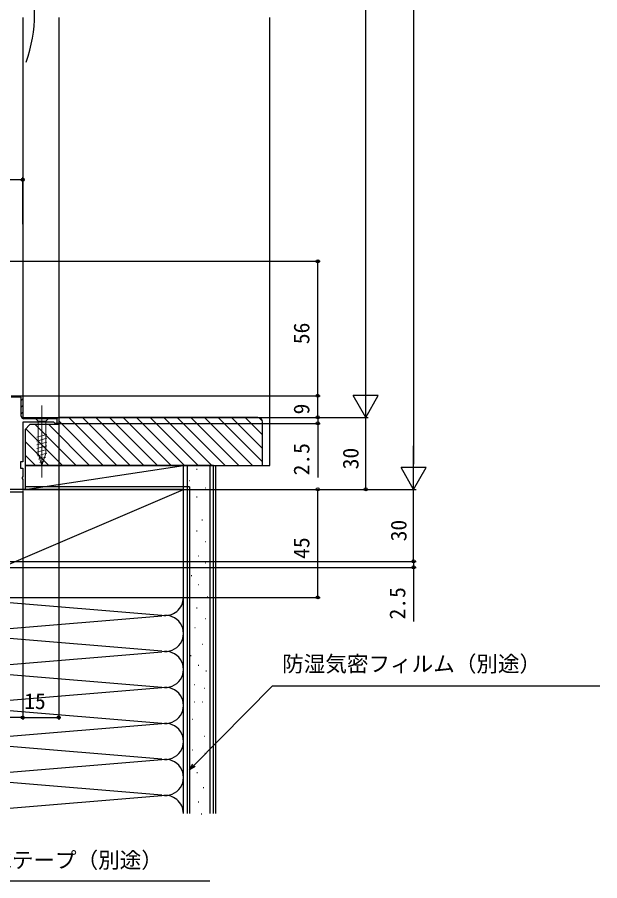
# Model space of a CAD drawing. Units: millimetres, scale not verified. Extents: x -525 to 525, y -783 to 779.
# Drawn here: x -197.7 to 45.2, y -158.7 to 201 of the extents above; entities that cross this region are included whole.
import ezdxf
from ezdxf.enums import TextEntityAlignment as Align

# ---------------------------------------------------------------- set-up
doc = ezdxf.new("R2010")
doc.units = ezdxf.units.MM
doc.header["$LTSCALE"] = 4
for name, color, linetype in [('0-2_YKK_11', 7, 'Continuous'), ('0-4_YKK_12', 2, 'Continuous'), ('0-7_YKK_D', 6, 'Continuous'), ('0-9_YSS_K', 3, 'Continuous'), ('0-A_YSS_KE', 3, 'Continuous')]:
    doc.layers.add(name, color=color, linetype=linetype)
doc.layers.add('0-5_YKK_13', color=4, linetype='Continuous', lineweight=18)
doc.styles.add('ＭＳ ゴシック', font='')
doc.styles.get('ＭＳ ゴシック').set_extended_font_data('MS Gothic')

msp = doc.modelspace()

# ---------------------------------------------------------------- linework, layer by layer
at = {"layer": '0-2_YKK_11'}
for p, q in [((-197.58, 42.726), (-196.98, 43.326)), ((-195.977, 41.5), (-195.377, 42.1)), ((-195.977, 38.672), (-195.377, 39.272)), ((-195.977, 35.843), (-195.377, 36.443)), ((-195.214, 33.778), (-194.666, 34.326)), ((-192.438, 33.726), (-191.838, 34.326)), ((-189.609, 33.726), (-189.009, 34.326)), ((-186.781, 33.726), (-186.181, 34.326)), ((-183.953, 33.726), (-183.353, 34.326)), ((-181.124, 33.726), (-180.605, 34.245))]:
    msp.add_line(p, q, dxfattribs=at)
for points in [[(-200.177, 43.326), (-195.377, 43.326), (-195.377, 34.326), (-180.377, 34.326), (-180.377, 31.826), (-181.877, 31.826), (-182.173, 32.076), (-182.469, 32.326), (-195.377, 32.326), (-195.377, 15.826), (-196.377, 15.826), (-196.377, 13.126), (-195.377, 13.126), (-195.377, 9.65), (-195.564, 9.26), (-195.564, 8.791), (-195.377, 8.401), (-195.377, 4.326), (-245.377, 4.326), (-245.377, -25.674), (-247.877, -25.674), (-247.877, -5.674)], [(-200.177, 43.326), (-195.377, 43.326), (-195.377, 34.326), (-180.377, 34.326), (-180.377, 31.826), (-180.977, 31.826), (-180.977, 33.726), (-194.877, 33.726)], [(-195.977, 34.826), (-195.977, 42.726), (-200.177, 42.726)]]:
    msp.add_lwpolyline(points, dxfattribs=at)
msp.add_arc((-194.877, 34.826), 1.1, 180.00001, 269.99999, dxfattribs=at)
at = {"layer": '0-4_YKK_12'}
for p, q in [((-195.377, 200.826), (-195.377, 42.826)), ((-180.377, 200.826), (-180.377, 32.326))]:
    msp.add_line(p, q, dxfattribs=at)
msp.add_arc((-250.477, 202.326), 60, 340.52878, 19.47122, dxfattribs=at)
at = {"layer": '0-5_YKK_13'}
for p, q in [((-187.377, 39.326), (-187.377, 9.326)), ((-184.277, 34.326), (-190.477, 34.326)), ((-190.477, 34.326), (-188.927, 32.776)), ((-188.927, 32.776), (-188.927, 19.242)), ((-185.827, 32.776), (-188.927, 32.776)), ((-184.277, 34.326), (-185.827, 32.776)), ((-185.827, 19.242), (-185.827, 32.776)), ((-189.477, 26.032), (-185.277, 27.157)), ((-189.477, 24.479), (-185.277, 25.604)), ((-189.477, 22.926), (-185.277, 24.051)), ((-189.477, 21.373), (-185.277, 22.498)), ((-189.477, 19.82), (-185.277, 20.945)), ((-189.218, 18.336), (-185.277, 19.393)), ((-187.377, 14.326), (-188.927, 19.242)), ((-187.377, 14.326), (-185.827, 19.242)), ((-188.767, 16.905), (-185.73, 17.718)), ((-188.315, 15.473), (-186.265, 16.022))]:
    msp.add_line(p, q, dxfattribs=at)
at = {"layer": '0-7_YKK_D'}
for p, q in [((-32.377, 393.826), (-32.377, 14.826)), ((-52.377, 44.826), (-52.377, 363.826)), ((-195.377, 133.326), (-325.377, 133.326)), ((-195.377, 114.789), (-195.377, 134.326)), ((-204.677, 99.326), (-71.377, 99.326)), ((-72.377, 43.326), (-72.377, 99.326)), ((-52.377, 34.326), (-52.377, 52.512)), ((-194.877, 43.326), (-71.377, 43.326)), ((-194.877, 43.326), (-71.377, 43.326)), ((-72.377, 34.326), (-72.377, 43.326)), ((-52.377, 34.326), (-57.627, 43.419)), ((-47.127, 43.419), (-57.627, 43.419)), ((-52.377, 34.326), (-47.127, 43.419)), ((-72.377, 34.326), (-72.377, 36.876)), ((-179.877, 34.326), (-51.377, 34.326)), ((-179.877, 34.326), (-71.377, 34.326)), ((-179.877, 34.326), (-51.377, 34.326)), ((-179.877, 34.326), (-71.377, 34.326)), ((-72.377, 34.326), (-72.377, 31.826)), ((-52.377, 4.326), (-52.377, 34.326)), ((-180.377, 31.326), (-180.377, -91.674)), ((-179.977, 31.826), (-71.377, 31.826)), ((-72.377, 31.826), (-72.377, 9.305)), ((-32.377, 4.326), (-32.377, 22.512)), ((-32.377, 4.326), (-37.627, 13.419)), ((-27.127, 13.419), (-37.627, 13.419)), ((-32.377, 4.326), (-27.127, 13.419)), ((-195.377, 3.832), (-195.377, -91.674)), ((-195.377, 3.832), (-195.377, -91.674)), ((-194.877, 4.326), (-31.377, 4.326)), ((-194.877, 4.326), (-31.377, 4.326)), ((-194.877, 4.326), (-51.377, 4.326)), ((-194.827, 4.328), (-71.377, 4.328)), ((-72.377, -40.674), (-72.377, 4.328)), ((-32.377, -25.674), (-32.377, 4.326)), ((-32.377, -25.674), (-32.377, -23.124)), ((-244.877, -25.674), (-31.377, -25.674)), ((-244.877, -25.674), (-31.377, -25.674)), ((-243.677, -28.174), (-31.377, -28.174)), ((-32.377, -25.674), (-32.377, -28.174)), ((-32.377, -28.174), (-32.377, -50.695)), ((-244.377, -40.674), (-71.377, -40.674)), ((-195.377, -90.674), (-245.377, -90.674)), ((-195.377, -90.674), (-180.377, -90.674))]:
    msp.add_line(p, q, dxfattribs=at)
for points in [[(-248.927, -28.81), (-248.346, -31.293), (-218.524, -158.683), (-117.406, -158.683)], [(-125.8, -112.484), (-124.01, -110.668), (-91.284, -77.463), (45.221, -77.463)], [(-123.523, -111.148), (-125.8, -112.484), (-124.496, -110.188)]]:
    msp.add_lwpolyline(points, dxfattribs=at)
for centre in [(-195.377, 133.326), (-72.377, 99.326), (-72.377, 43.326), (-72.377, 43.326), (-72.377, 34.326), (-72.377, 34.326), (-72.377, 31.826), (-72.377, 4.328), (-52.377, 4.326), (-32.377, -25.674), (-32.377, -25.674), (-32.377, -28.174), (-72.377, -40.674), (-195.377, -90.674), (-195.377, -90.674), (-180.377, -90.674)]:
    msp.add_circle(centre, 0.637, dxfattribs=at)
at = {"layer": '0-9_YSS_K'}
for p, q in [((-161.844, 14.326), (-180.377, 32.859)), ((-156.187, 14.326), (-176.187, 34.326)), ((-150.53, 14.326), (-170.53, 34.326)), ((-144.873, 14.326), (-164.873, 34.326)), ((-139.216, 14.326), (-159.216, 34.326)), ((-133.56, 14.326), (-153.56, 34.326)), ((-127.903, 14.326), (-147.903, 34.326)), ((-122.246, 14.326), (-142.246, 34.326)), ((-116.589, 14.326), (-136.589, 34.326)), ((-110.932, 14.326), (-130.932, 34.326)), ((-105.275, 14.326), (-125.275, 34.326)), ((-99.618, 14.326), (-119.618, 34.326)), ((-95.377, 15.741), (-113.962, 34.326)), ((-95.377, 21.398), (-108.305, 34.326)), ((-95.377, 27.055), (-102.648, 34.326)), ((-95.424, 32.759), (-96.943, 34.278)), ((-178.814, 14.326), (-194.096, 29.607)), ((-173.158, 14.326), (-190.158, 31.326)), ((-167.501, 14.326), (-184.501, 31.326)), ((-184.471, 14.326), (-194.377, 24.231)), ((-190.128, 14.326), (-194.377, 18.574)), ((-194.377, 4.326), (-128.377, 14.326)), ((-126.877, 14.326), (-126.877, -130.674)), ((-122.908, 12.717), (-122.708, 12.717)), ((-117.377, 14.326), (-117.377, -130.674)), ((-114.877, -130.674), (-114.877, 13.827)), ((-125.892, 7.995), (-125.692, 7.995)), ((-233.377, -40.674), (-128.377, 4.326)), ((-119.178, 5.011), (-118.978, 5.011)), ((-122.908, 1.281), (-122.708, 1.281)), ((-125.892, -3.941), (-125.692, -3.941)), ((-120.67, -8.416), (-120.47, -8.416)), ((-122.908, -12.892), (-122.708, -12.892)), ((-119.178, -17.368), (-118.978, -17.368)), ((-125.892, -20.352), (-125.692, -20.352)), ((-122.162, -23.336), (-121.962, -23.336)), ((-119.178, -26.32), (-118.978, -26.32)), ((-125.146, -31.542), (-124.946, -31.542)), ((-122.162, -35.272), (-121.962, -35.272)), ((-224.345, -40.832), (-137.409, -48.016)), ((-128.377, -104.397), (-128.377, -40.674)), ((-118.432, -40.494), (-118.232, -40.494)), ((-122.908, -44.97), (-122.708, -44.97)), ((-224.345, -55.516), (-137.409, -48.332)), ((-119.178, -49.445), (-118.978, -49.445)), ((-123.654, -53.175), (-123.454, -53.175)), ((-137.409, -63.016), (-224.345, -55.832)), ((-120.594, -60.106), (-120.394, -60.106)), ((-224.345, -70.516), (-137.409, -63.332)), ((-125.396, -64.908), (-125.196, -64.908)), ((-224.345, -70.832), (-137.409, -78.016)), ((-122.195, -68.91), (-121.995, -68.91)), ((-118.993, -71.311), (-118.793, -71.311)), ((-137.409, -78.332), (-224.345, -85.516)), ((-123.795, -76.913), (-123.595, -76.913)), ((-119.794, -78.513), (-119.594, -78.513)), ((-224.345, -85.832), (-137.409, -93.016)), ((-123.795, -84.116), (-123.595, -84.116)), ((-120.594, -84.116), (-120.394, -84.116)), ((-137.409, -93.332), (-224.345, -100.516)), ((-124.596, -91.318), (-124.396, -91.318)), ((-119.794, -98.521), (-119.594, -98.521)), ((-137.409, -108.016), (-224.345, -100.832)), ((-124.596, -104.123), (-124.396, -104.123)), ((-119.46, -105.547), (-119.26, -105.547)), ((-137.409, -108.332), (-224.345, -115.516)), ((-122.737, -113.658), (-122.537, -113.658)), ((-137.409, -123.016), (-224.345, -115.832)), ((-120.142, -119.885), (-119.942, -119.885)), ((-137.409, -123.332), (-224.345, -130.516)), ((-122.218, -125.853), (-122.018, -125.853)), ((-120.92, -130.782), (-120.72, -130.782))]:
    msp.add_line(p, q, dxfattribs=at)
msp.add_lwpolyline([(-95.377, 14.326), (-92.377, 14.326), (-92.377, 200.826)], dxfattribs=at)
msp.add_lwpolyline([(-194.377, 4.326), (-128.377, 4.326), (-128.377, 14.326), (-194.377, 14.326)], close=True, dxfattribs=at)
for centre, start, end in [((-135.877, -40.674), 258.21646, 0), ((-135.877, -55.674), 258.21646, 101.78354), ((-135.877, -70.674), 258.21646, 101.78354), ((-135.877, -85.674), 258.21646, 101.78354), ((-135.877, -100.674), 258.21646, 101.78354), ((-135.877, -115.674), 258.21646, 101.78354), ((-135.877, -130.674), 359.97892, 101.78354)]:
    msp.add_arc(centre, 7.5, start, end, dxfattribs=at)
at = {"layer": '0-A_YSS_KE'}
for p, q in [((-128.377, -130.677), (-128.377, 14.326)), ((-125.877, 5.326), (-194.377, 5.326)), ((-125.877, 5.326), (-125.877, -130.674)), ((-244.377, 3.326), (-195.377, 3.326))]:
    msp.add_line(p, q, dxfattribs=at)
for points in [[(-97.377, 34.326), (-180.377, 34.326), (-180.377, 31.326), (-192.377, 31.326), (-194.377, 29.326), (-194.377, 14.326)], [(-194.377, 14.326), (-95.377, 14.326), (-95.377, 32.326)], [(-115.877, -130.674), (-115.877, 14.326), (-128.377, 14.326)]]:
    msp.add_lwpolyline(points, dxfattribs=at)
msp.add_lwpolyline([(-128.377, -40.674), (-128.377, 4.326), (-233.377, 4.326), (-233.377, -40.674)], close=True, dxfattribs=at)
msp.add_arc((-97.377, 32.326), 2, 0.00001, 89.99999, dxfattribs=at)

# ---------------------------------------------------------------- texts
at = {"layer": '0-7_YKK_D', "style": 'ＭＳ ゴシック'}
for s, p in [('56', (-73.877, 64.806)), ('9', (-73.877, 35.553)), ('2.5', (-73.877, 10.14)), ('30', (-53.377, 12.678)), ('30', (-33.377, -17.322)), ('45', (-73.877, -24.616)), ('2.5', (-33.877, -49.86))]:
    msp.add_text(s, height=6.598, rotation=90, dxfattribs=at).set_placement(p, align=Align.BOTTOM_LEFT)
for s, p in [('防湿気密フィルム（別途）', (-87.218, -73.62)), ('15', (-194.78, -89.174)), ('防水テープ（別途）', (-217.944, -155.351))]:
    msp.add_text(s, height=6.598, dxfattribs=at).set_placement(p, align=Align.BOTTOM_LEFT)

doc.saveas('drawing.dxf')
